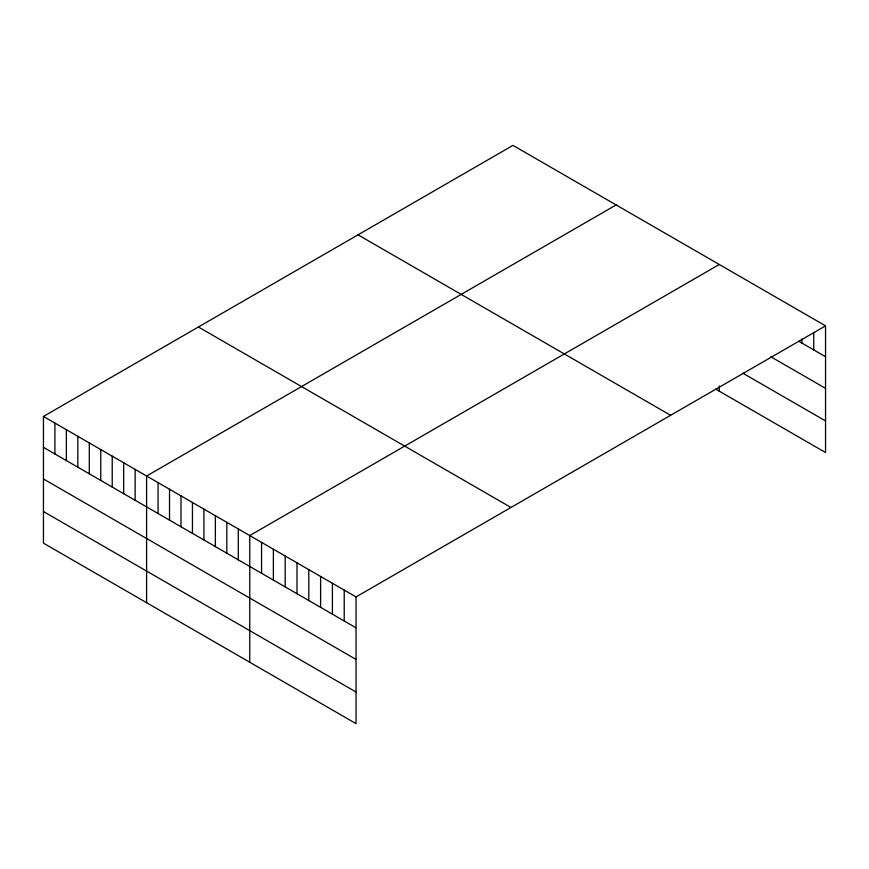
<?xml version="1.0" encoding="UTF-8"?>
<svg xmlns="http://www.w3.org/2000/svg" width="869" height="869" viewBox="0 0 869 869"><rect width="100%" height="100%" fill="white"/><g stroke="black" fill="none" stroke-linecap="round" stroke-linejoin="round"><path stroke-width="1.3" d="M825.55 325.853L356.029 596.927L356.029 723.616L43.45 543.147L43.45 416.457L512.971 145.384L825.55 325.853L825.55 452.543L715.839 389.193M616.121 204.943L146.6 476.016L146.6 602.695M719.271 264.491L249.751 535.565L249.751 662.254M798.709 341.235L825.55 356.735M770.803 356.746L825.55 388.345M742.886 373.203L825.55 420.922M358.028 234.836L670.607 415.306M198.393 327.005L510.972 507.474M43.45 416.457L356.029 596.927M43.45 447.339L356.029 627.809M43.45 478.96L356.029 659.419M43.45 511.526L356.029 691.996M813.742 332.458L813.742 349.914M801.935 339.073L801.935 343.103M719.271 385.912L719.271 391.18M344.222 590.105L344.222 620.987M332.414 583.295L332.414 614.177M320.607 576.473L320.607 607.355M308.799 569.662L308.799 600.533M296.992 562.84L296.992 593.723M285.184 556.019L285.184 586.901M273.377 549.208L273.377 580.079M261.558 542.386L261.558 573.268M238.291 528.949L238.291 559.832M226.831 522.334L226.831 553.216M215.371 515.719L215.371 546.601M203.911 509.104L203.911 539.975M192.451 502.488L192.451 533.36M180.991 495.862L180.991 526.744M169.52 489.247L169.52 520.129M158.06 482.632L158.06 513.514M135.14 469.401L135.14 500.272M123.68 462.775L123.68 493.657M112.22 456.16L112.22 487.042M100.761 449.545L100.761 480.427M89.301 442.929L89.301 473.811M77.83 436.314L77.83 467.196M66.37 429.699L66.37 460.57M54.91 423.073L54.91 453.955"/></g></svg>
